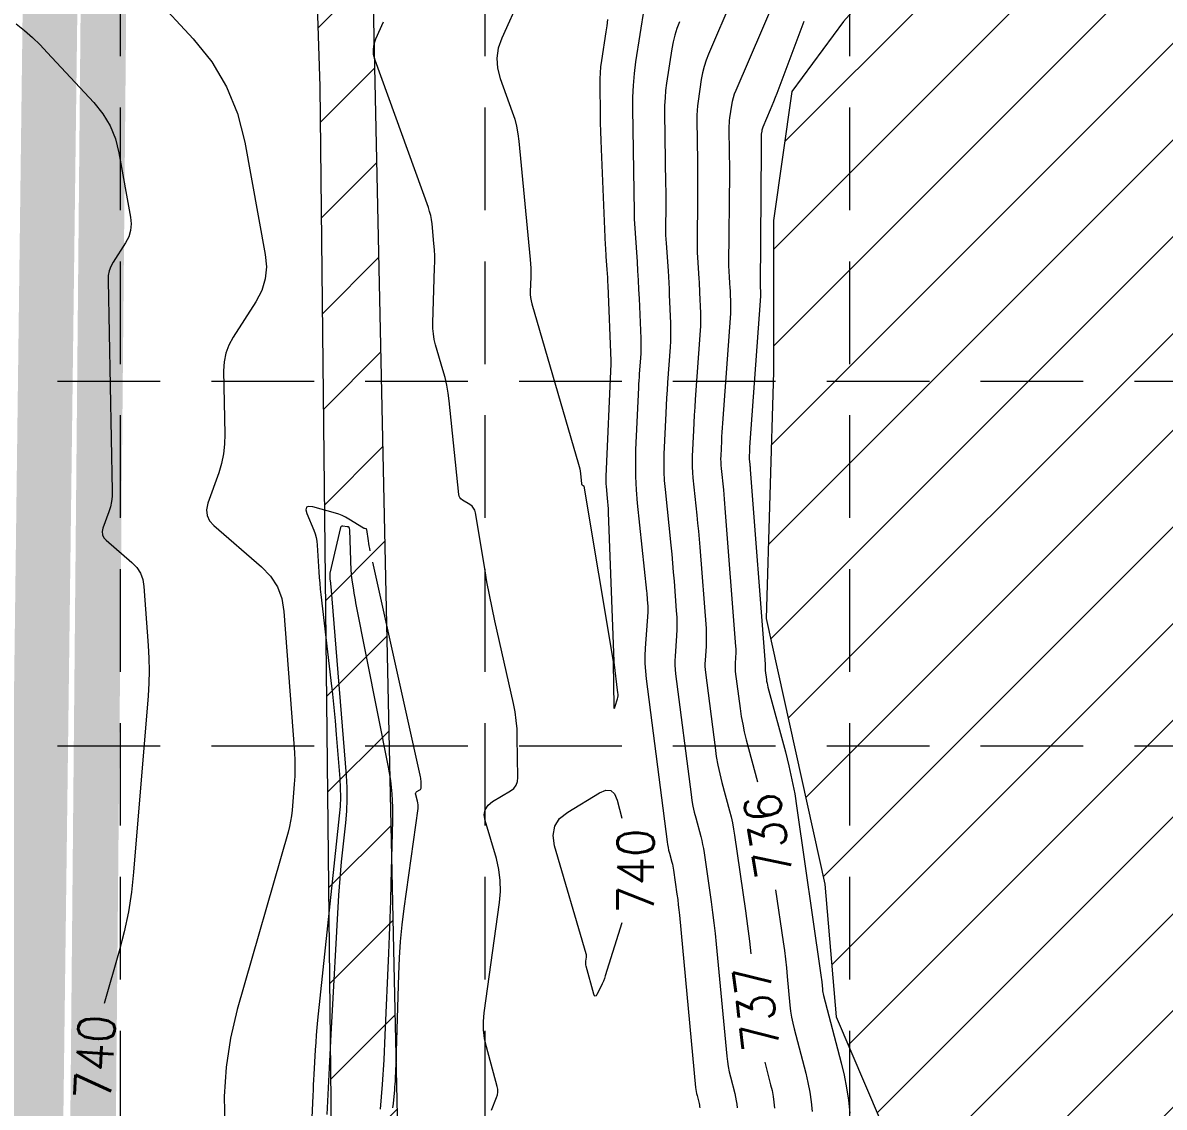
# Model space of a CAD drawing. Header units: feet. Extents: x 46644 to 49208, y 46045 to 47649.
# Drawn here: x 48555.1 to 48680.3, y 46687.2 to 46806.1 of the extents above; entities that cross this region are included whole.
import ezdxf
from ezdxf.enums import TextEntityAlignment as Align

# ---------------------------------------------------------------- set-up
doc = ezdxf.new("R2010")
doc.units = ezdxf.units.FT
doc.header["$MEASUREMENT"] = 0
doc.linetypes.add('DGN Style 3', pattern=[33.544038, 23.960027, -9.584011])
doc.linetypes.add('HIDDEN', pattern=[0.375, 0.25, -0.125])
for name, color, linetype, lineweight in [('EC', 35, 'Continuous', 0), ('LIMITS OF DISTURBANCE', 1, 'HIDDEN', 0), ('WATER', 5, 'Continuous', 0)]:
    doc.layers.add(name, color=color, linetype=linetype, lineweight=lineweight)
doc.layers.add('GRID', color=254, linetype='HIDDEN')
doc.layers.add('SILT FENCE', color=200, linetype='Continuous')
doc.styles.add('Style-STANDARD', font='STANDARD.shx')

msp = doc.modelspace()

# ---------------------------------------------------------------- hatches: boundary and pattern name
at = {"layer": 'WATER', "linetype": 'Continuous', "lineweight": 0}
h = msp.add_hatch(dxfattribs=at)
h.set_pattern_fill('ANSI31', color=5, scale=60, style=0)
h.paths.add_polyline_path([(47234.61, 47371.47), (47425.77, 47353.38), (47562.81, 47348.2), (47698.75, 47363.16), (47828.73, 47359.45), (47993.61, 47351.28), (48151.81, 47348.08), (48190.09, 47328.51), (48335.49, 47205.78), (48484.84, 47080.17), (48554.66, 46994.05), (48591.31, 46911.7), (48595.79, 46702.83), (48600.27, 46501.42), (48596.32, 46378.19), (48587.52, 46378.92), (48590.06, 46460.95), (48589.78, 46610.28), (48587.74, 46799.14), (48584.14, 46908.25), (48541.99, 46998.67), (48465.41, 47086.02), (48286.37, 47233.69), (48196.42, 47308.7), (48128.4, 47343.27), (47949.02, 47342.24), (47704.87, 47356.11), (47558.16, 47338.14), (47236.72, 47365.35)])
h = msp.add_hatch(dxfattribs=at)
h.set_pattern_fill('ANSI31', color=5, scale=60, style=0)
h.paths.add_polyline_path([(48758, 46548), (48748.24, 46580.2), (48748.24, 46610.52), (48759.97, 46650.93), (48775.75, 46695.46), (48777.37, 46733.05), (48767.26, 46775.49), (48757.53, 46787.69), (48717.91, 46817.2), (48696.48, 46819.22), (48677.07, 46820.03), (48668.98, 46822.85), (48659.27, 46819.62), (48652, 46813.96), (48645.12, 46806.28), (48639.46, 46798.6), (48637.44, 46784.46), (48637.44, 46767.88), (48636.63, 46740.8), (48643.1, 46711.7), (48644.31, 46697.15), (48649.17, 46685.83), (48650.38, 46673.3), (48654.02, 46662.79), (48655.23, 46659.96), (48658.87, 46653.09), (48663.75, 46638.02), (48666.87, 46627.54), (48668, 46622.15), (48668.57, 46614.5), (48667.72, 46613.94), (48661.2, 46570.87), (48661.77, 46564.36), (48660.62, 46535.65), (48655.23, 46513.26), (48658.07, 46482.38), (48659.48, 46459.15), (48661.72, 46442.22), (48687.31, 46461.12), (48722.39, 46449.85), (48747.72, 46477.59), (48775.53, 46472.66)])

# ---------------------------------------------------------------- linework, layer by layer
at = {"layer": 'EC', "color": 35, "linetype": 'DGN Style 3', "lineweight": 0}
for p, q in [((48562.14, 46816.99), (48573.8, 46804.37)), ((48612.78, 46815.85), (48607.64, 46804.46)), ((48633.53, 46810.18), (48630.33, 46802.72)), ((48637.8, 46809.19), (48633.31, 46798.71)), ((48623.25, 46807.84), (48622.33, 46801.85)), ((48593.84, 46804.39), (48594.68, 46806.26)), ((48619.19, 46805.82), (48619.28, 46806.49)), ((48640.78, 46806.3), (48637.82, 46798.39)), ((48554.39, 46806.04), (48555.29, 46805.31)), ((48555.29, 46805.31), (48556.15, 46804.54)), ((48618.61, 46802), (48619.09, 46805.14)), ((48619.09, 46805.14), (48619.19, 46805.82)), ((48626.86, 46805.52), (48626.63, 46804.79)), ((48627.14, 46806.24), (48626.86, 46805.52)), ((48556.15, 46804.54), (48556.99, 46803.74)), ((48573.8, 46804.37), (48575.83, 46801.85)), ((48593.56, 46803.24), (48593.64, 46803.82)), ((48593.64, 46803.82), (48593.84, 46804.39)), ((48607.64, 46804.46), (48607.26, 46803.37)), ((48626.44, 46804.04), (48626.3, 46803.28)), ((48626.63, 46804.79), (48626.44, 46804.04)), ((48556.99, 46803.74), (48557.79, 46802.9)), ((48557.79, 46802.9), (48562.88, 46797.39)), ((48593.59, 46802.65), (48593.56, 46803.24)), ((48593.75, 46802.06), (48593.59, 46802.65)), ((48607.26, 46803.37), (48607.11, 46802.27)), ((48626.3, 46803.28), (48625.72, 46799.52)), ((48630.33, 46802.72), (48630.06, 46802.04)), ((48575.83, 46801.85), (48577.45, 46799.13)), ((48599.59, 46785.9), (48593.75, 46802.06)), ((48607.11, 46802.27), (48607.18, 46801.16)), ((48618.46, 46800.66), (48618.52, 46801.33)), ((48618.52, 46801.33), (48618.61, 46802)), ((48622.33, 46801.85), (48622.17, 46800.57)), ((48629.84, 46801.35), (48629.66, 46800.64)), ((48630.06, 46802.04), (48629.84, 46801.35)), ((48607.18, 46801.16), (48607.47, 46800.05)), ((48607.47, 46800.05), (48608.8, 46796.38)), ((48618.43, 46799.98), (48618.46, 46800.66)), ((48622.17, 46800.57), (48622.05, 46799.28)), ((48629.66, 46800.64), (48629.53, 46799.92)), ((48577.45, 46799.13), (48578.66, 46796.2)), ((48618.43, 46799.31), (48618.43, 46799.98)), ((48618.47, 46796.15), (48618.43, 46799.31)), ((48622.05, 46799.28), (48621.99, 46797.98)), ((48625.72, 46799.52), (48625.62, 46798.71)), ((48629.53, 46799.92), (48629.17, 46797.54)), ((48621.99, 46797.98), (48621.98, 46796.69)), ((48625.55, 46797.9), (48625.51, 46797.09)), ((48625.62, 46798.71), (48625.55, 46797.9)), ((48629.17, 46797.54), (48629.1, 46797.03)), ((48632.92, 46797.51), (48632.85, 46797.1)), ((48633.03, 46797.92), (48632.92, 46797.51)), ((48633.15, 46798.32), (48633.03, 46797.92)), ((48633.31, 46798.71), (48633.15, 46798.32)), ((48637.64, 46797.94), (48637.46, 46797.48)), ((48637.82, 46798.39), (48637.64, 46797.94)), ((48562.88, 46797.39), (48563.88, 46796.16)), ((48608.8, 46796.38), (48609.06, 46795.59)), ((48621.98, 46796.69), (48622.15, 46785.43)), ((48625.51, 46797.09), (48625.5, 46796.28)), ((48625.5, 46796.28), (48625.62, 46788.4)), ((48629.06, 46796.52), (48629.03, 46796.01)), ((48629.1, 46797.03), (48629.06, 46796.52)), ((48632.85, 46797.1), (48632.64, 46795.73)), ((48637.09, 46796.58), (48636.28, 46794.69)), ((48637.28, 46797.03), (48637.09, 46796.58)), ((48637.46, 46797.48), (48637.28, 46797.03)), ((48563.88, 46796.16), (48564.67, 46794.83)), ((48578.66, 46796.2), (48579.45, 46793.06)), ((48609.06, 46795.59), (48609.26, 46794.79)), ((48618.49, 46795.18), (48618.47, 46796.15)), ((48618.52, 46794.21), (48618.49, 46795.18)), ((48629.03, 46796.01), (48629.03, 46795.5)), ((48629.03, 46795.5), (48629.1, 46790.92)), ((48632.57, 46795.15), (48632.56, 46794.85)), ((48632.6, 46795.44), (48632.57, 46795.15)), ((48632.64, 46795.73), (48632.6, 46795.44)), ((48564.67, 46794.83), (48565.26, 46793.4)), ((48609.26, 46794.79), (48609.42, 46793.97)), ((48609.42, 46793.97), (48609.52, 46793.15)), ((48618.55, 46793.25), (48618.52, 46794.21)), ((48632.56, 46794.85), (48632.56, 46794.56)), ((48632.56, 46794.56), (48632.6, 46791.93)), ((48636.1, 46793.85), (48636.09, 46793.77)), ((48636.09, 46793.77), (48636.09, 46793.69)), ((48636.11, 46793.92), (48636.1, 46793.85)), ((48636.16, 46794.27), (48636.11, 46793.92)), ((48636.18, 46794.38), (48636.16, 46794.27)), ((48636.21, 46794.49), (48636.18, 46794.38)), ((48636.24, 46794.59), (48636.21, 46794.49)), ((48636.28, 46794.69), (48636.24, 46794.59)), ((48565.26, 46793.4), (48565.64, 46791.87)), ((48579.45, 46793.06), (48581.7, 46780.75)), ((48609.52, 46793.15), (48610.76, 46780.2)), ((48618.59, 46792.28), (48618.55, 46793.25)), ((48636.09, 46793.69), (48636.09, 46793.62)), ((48636.09, 46793.62), (48636.1, 46792.93)), ((48636.1, 46792.93), (48636.1, 46792.79)), ((48636.1, 46792.79), (48636.1, 46792.64)), ((48636.1, 46792.64), (48636.1, 46792.5)), ((48636.1, 46792.5), (48636.1, 46792.35)), ((48565.64, 46791.87), (48566.93, 46784.83)), ((48619.04, 46781.75), (48618.59, 46792.28)), ((48632.6, 46791.93), (48632.6, 46791.37)), ((48632.6, 46791.37), (48632.61, 46790.8)), ((48636.1, 46792.35), (48635.99, 46777.27)), ((48629.1, 46790.92), (48629.11, 46789.94)), ((48632.61, 46790.8), (48632.61, 46790.24)), ((48632.61, 46790.24), (48632.61, 46789.68)), ((48629.11, 46789.94), (48629.11, 46788.96)), ((48629.11, 46788.96), (48629.12, 46787.98)), ((48632.61, 46789.68), (48632.53, 46779.66)), ((48625.62, 46788.4), (48625.63, 46787.76)), ((48625.63, 46787.76), (48625.63, 46787.12)), ((48629.12, 46787.98), (48629.11, 46787)), ((48625.63, 46787.12), (48625.63, 46786.48)), ((48625.63, 46786.48), (48625.63, 46785.84)), ((48629.11, 46787), (48629.08, 46782.05)), ((48599.73, 46785.46), (48599.59, 46785.9)), ((48599.85, 46785.01), (48599.73, 46785.46)), ((48599.94, 46784.56), (48599.85, 46785.01)), ((48622.15, 46785.43), (48622.15, 46785.36)), ((48622.15, 46785.36), (48622.15, 46785.28)), ((48622.15, 46785.28), (48622.15, 46785.2)), ((48622.15, 46785.2), (48622.15, 46785.13)), ((48622.15, 46785.13), (48622.15, 46784.87)), ((48625.63, 46785.84), (48625.61, 46783.75)), ((48566.93, 46784.83), (48567, 46784.08)), ((48567, 46784.08), (48566.93, 46783.37)), ((48600, 46784.1), (48599.94, 46784.56)), ((48600.2, 46781.93), (48600, 46784.1)), ((48622.15, 46784.87), (48622.15, 46784.82)), ((48622.15, 46784.82), (48622.15, 46784.77)), ((48622.15, 46784.77), (48622.15, 46784.71)), ((48622.15, 46784.71), (48622.15, 46784.66)), ((48622.15, 46784.66), (48622.48, 46779.94)), ((48625.61, 46783.75), (48625.61, 46783.31)), ((48566.72, 46782.67), (48566.37, 46782.01)), ((48566.93, 46783.37), (48566.72, 46782.67)), ((48625.61, 46783.31), (48625.62, 46782.86)), ((48625.62, 46782.86), (48625.64, 46782.41)), ((48566.37, 46782.01), (48565.01, 46779.89)), ((48600.25, 46781.26), (48600.2, 46781.93)), ((48600.29, 46780.6), (48600.25, 46781.26)), ((48619.06, 46781.45), (48619.04, 46781.75)), ((48619.07, 46781.14), (48619.06, 46781.45)), ((48625.64, 46782.41), (48625.67, 46781.97)), ((48625.67, 46781.97), (48625.88, 46778.93)), ((48629.08, 46782.05), (48629.08, 46781.5)), ((48629.08, 46781.5), (48629.09, 46780.95)), ((48581.7, 46780.75), (48581.83, 46779.38)), ((48600.3, 46779.93), (48600.29, 46780.6)), ((48610.76, 46780.2), (48610.8, 46779.72)), ((48619.09, 46780.84), (48619.07, 46781.14)), ((48619.11, 46780.53), (48619.09, 46780.84)), ((48619.21, 46779.1), (48619.11, 46780.53)), ((48629.09, 46780.95), (48629.11, 46780.41)), ((48629.11, 46780.41), (48629.14, 46779.86)), ((48564.58, 46778.94), (48564.47, 46778.43)), ((48564.76, 46779.42), (48564.58, 46778.94)), ((48565.01, 46779.89), (48564.76, 46779.42)), ((48581.83, 46779.38), (48581.7, 46778.06)), ((48600.09, 46773.24), (48600.28, 46779.27)), ((48600.28, 46779.27), (48600.3, 46779.93)), ((48610.8, 46779.72), (48610.82, 46779.23)), ((48610.82, 46779.23), (48610.83, 46778.75)), ((48610.83, 46778.75), (48610.82, 46778.26)), ((48619.24, 46778.66), (48619.21, 46779.1)), ((48622.48, 46779.94), (48622.55, 46778.93)), ((48622.55, 46778.93), (48622.61, 46777.92)), ((48625.88, 46778.93), (48625.92, 46778.27)), ((48629.14, 46779.86), (48629.27, 46778.08)), ((48632.53, 46779.66), (48632.53, 46779.35)), ((48632.53, 46779.35), (48632.54, 46779.05)), ((48632.54, 46779.05), (48632.55, 46778.74)), ((48632.55, 46778.74), (48632.57, 46778.44)), ((48564.47, 46778.43), (48564.45, 46777.9)), ((48564.45, 46777.9), (48564.91, 46754.78)), ((48581.7, 46778.06), (48581.32, 46776.78)), ((48610.82, 46778.26), (48610.77, 46776.67)), ((48619.26, 46778.22), (48619.24, 46778.66)), ((48619.29, 46777.79), (48619.26, 46778.22)), ((48619.31, 46777.35), (48619.29, 46777.79)), ((48622.61, 46777.92), (48622.66, 46776.91)), ((48625.92, 46778.27), (48625.96, 46777.62)), ((48625.96, 46777.62), (48625.99, 46776.97)), ((48629.27, 46778.08), (48629.29, 46777.7)), ((48629.29, 46777.7), (48629.31, 46777.32)), ((48632.57, 46778.44), (48632.64, 46777.45)), ((48581.32, 46776.78), (48580.68, 46775.56)), ((48610.77, 46776.67), (48610.77, 46776.33)), ((48610.77, 46776.33), (48610.8, 46776)), ((48619.65, 46769.06), (48619.31, 46777.35)), ((48622.66, 46776.91), (48622.7, 46775.9)), ((48625.99, 46776.97), (48626.02, 46776.32)), ((48626.02, 46776.32), (48626.15, 46773.22)), ((48629.31, 46777.32), (48629.33, 46776.94)), ((48629.33, 46776.94), (48629.35, 46776.56)), ((48629.35, 46776.56), (48629.44, 46774.31)), ((48632.64, 46777.45), (48632.65, 46777.23)), ((48632.65, 46777.23), (48632.67, 46777.02)), ((48632.67, 46777.02), (48632.68, 46776.81)), ((48632.68, 46776.81), (48632.69, 46776.59)), ((48632.69, 46776.59), (48632.74, 46775.34)), ((48635.99, 46777.27), (48635.99, 46777.2)), ((48635.99, 46777.2), (48635.99, 46777.14)), ((48635.99, 46777.14), (48635.99, 46777.08)), ((48635.99, 46777.08), (48636, 46777.01)), ((48636, 46777.01), (48636.01, 46776.81)), ((48636.01, 46776.81), (48636.02, 46776.76)), ((48636.02, 46776.76), (48636.02, 46776.72)), ((48636.02, 46776.72), (48636.02, 46776.67)), ((48636.02, 46776.67), (48636.02, 46776.63)), ((48636.02, 46776.63), (48636.03, 46776.37)), ((48636.03, 46776.37), (48636.03, 46776.31)), ((48636.03, 46776.31), (48636.03, 46776.26)), ((48636.03, 46776.26), (48636.03, 46776.2)), ((48580.68, 46775.56), (48578.17, 46771.65)), ((48610.8, 46776), (48610.85, 46775.67)), ((48610.85, 46775.67), (48610.93, 46775.34)), ((48610.93, 46775.34), (48616.07, 46757.73)), ((48622.7, 46775.9), (48622.88, 46771.51)), ((48632.74, 46775.34), (48632.75, 46775.07)), ((48632.75, 46775.07), (48632.75, 46774.8)), ((48636.03, 46776.15), (48634.83, 46759.61)), ((48636.03, 46776.2), (48636.03, 46776.15)), ((48629.44, 46774.31), (48629.46, 46773.83)), ((48629.46, 46773.83), (48629.46, 46773.35)), ((48632.72, 46774.27), (48631.85, 46762.22)), ((48632.74, 46774.54), (48632.72, 46774.27)), ((48632.75, 46774.8), (48632.74, 46774.54)), ((48600.09, 46772.63), (48600.09, 46773.24)), ((48600.14, 46772.03), (48600.09, 46772.63)), ((48626.15, 46773.22), (48626.17, 46772.56)), ((48626.17, 46772.56), (48626.17, 46771.9)), ((48629.44, 46772.87), (48629.41, 46772.39)), ((48629.46, 46773.35), (48629.44, 46772.87)), ((48578.17, 46771.65), (48577.7, 46770.79)), ((48600.24, 46771.43), (48600.14, 46772.03)), ((48600.39, 46770.84), (48600.24, 46771.43)), ((48622.88, 46771.51), (48622.9, 46770.98)), ((48626.15, 46771.24), (48626.11, 46770.58)), ((48626.17, 46771.9), (48626.15, 46771.24)), ((48629.41, 46772.39), (48628.86, 46764.83)), ((48577.7, 46770.79), (48577.37, 46769.9)), ((48601.19, 46768.09), (48600.39, 46770.84)), ((48622.9, 46770.45), (48622.88, 46769.91)), ((48622.9, 46770.98), (48622.9, 46770.45)), ((48626.11, 46770.58), (48625.83, 46766.68)), ((48577.18, 46768.96), (48577.13, 46767.99)), ((48577.37, 46769.9), (48577.18, 46768.96)), ((48619.09, 46756.39), (48619.63, 46768.74)), ((48619.63, 46768.76), (48619.64, 46768.79)), ((48619.63, 46768.74), (48619.63, 46768.76)), ((48619.64, 46768.83), (48619.65, 46768.93)), ((48619.64, 46768.81), (48619.64, 46768.83)), ((48619.64, 46768.79), (48619.64, 46768.81)), ((48619.65, 46769.02), (48619.65, 46769.06)), ((48619.65, 46768.99), (48619.65, 46769.02)), ((48619.65, 46768.96), (48619.65, 46768.99)), ((48619.65, 46768.93), (48619.65, 46768.96)), ((48622.85, 46769.38), (48622.72, 46767.64)), ((48622.88, 46769.91), (48622.85, 46769.38)), ((48577.13, 46767.99), (48577.27, 46761.03)), ((48601.42, 46767.25), (48601.19, 46768.09)), ((48622.72, 46767.64), (48622.7, 46767.27)), ((48601.6, 46766.39), (48601.42, 46767.25)), ((48601.75, 46765.53), (48601.6, 46766.39)), ((48622.66, 46766.53), (48622.64, 46766.15)), ((48622.68, 46766.9), (48622.66, 46766.53)), ((48622.7, 46767.27), (48622.68, 46766.9)), ((48625.83, 46766.68), (48625.77, 46765.85)), ((48601.86, 46764.67), (48601.75, 46765.53)), ((48622.64, 46766.15), (48622.33, 46759.31)), ((48625.72, 46765.01), (48625.67, 46764.18)), ((48625.77, 46765.85), (48625.72, 46765.01)), ((48602.94, 46754.43), (48601.86, 46764.67)), ((48625.67, 46764.18), (48625.63, 46763.34)), ((48628.81, 46763.98), (48628.75, 46763.12)), ((48628.86, 46764.83), (48628.81, 46763.98)), ((48625.63, 46763.34), (48625.43, 46758.83)), ((48628.75, 46763.12), (48628.71, 46762.27)), ((48628.66, 46761.42), (48628.54, 46758.63)), ((48628.71, 46762.27), (48628.66, 46761.42)), ((48631.78, 46761.24), (48631.76, 46760.75)), ((48631.81, 46761.73), (48631.78, 46761.24)), ((48631.85, 46762.22), (48631.81, 46761.73)), ((48577.24, 46759.95), (48577.12, 46758.88)), ((48577.27, 46761.03), (48577.24, 46759.95)), ((48631.73, 46760.25), (48631.66, 46758.65)), ((48631.76, 46760.75), (48631.73, 46760.25)), ((48577.12, 46758.88), (48576.9, 46757.83)), ((48622.33, 46759.31), (48622.3, 46757.84)), ((48625.43, 46758.83), (48625.41, 46757.87)), ((48634.8, 46759.09), (48634.78, 46758.67)), ((48634.81, 46759.22), (48634.8, 46759.09)), ((48634.82, 46759.48), (48634.81, 46759.35)), ((48634.81, 46759.35), (48634.81, 46759.22)), ((48634.83, 46759.61), (48634.82, 46759.48)), ((48576.9, 46757.83), (48576.59, 46756.8)), ((48616.07, 46757.73), (48616.14, 46757.48)), ((48616.14, 46757.48), (48616.19, 46757.23)), ((48622.3, 46757.84), (48622.31, 46756.37)), ((48625.41, 46757.87), (48625.42, 46756.9)), ((48628.54, 46758.63), (48628.53, 46758.03)), ((48628.53, 46758.03), (48628.53, 46757.43)), ((48628.53, 46757.43), (48628.56, 46756.84)), ((48631.66, 46758.65), (48631.65, 46758.31)), ((48631.65, 46758.31), (48631.66, 46757.96)), ((48631.66, 46757.96), (48631.67, 46757.62)), ((48631.67, 46757.62), (48631.7, 46757.28)), ((48634.78, 46758.67), (48634.78, 46758.58)), ((48634.78, 46758.58), (48634.78, 46758.49)), ((48634.78, 46758.49), (48634.78, 46758.4)), ((48634.78, 46758.4), (48634.79, 46758.31)), ((48634.79, 46758.31), (48634.86, 46757.7)), ((48634.86, 46757.7), (48634.87, 46757.56)), ((48634.87, 46757.56), (48634.88, 46757.43)), ((48634.88, 46757.43), (48634.89, 46757.3)), ((48576.59, 46756.8), (48575.4, 46753.45)), ((48616.19, 46757.23), (48616.24, 46756.97)), ((48616.24, 46756.97), (48616.27, 46756.72)), ((48616.27, 46756.72), (48616.39, 46755.6)), ((48619.08, 46756.12), (48619.09, 46756.39)), ((48622.31, 46756.37), (48622.38, 46754.91)), ((48625.42, 46756.9), (48625.46, 46755.94)), ((48628.56, 46756.84), (48628.61, 46756.24)), ((48628.61, 46756.24), (48629.04, 46752.15)), ((48631.7, 46757.28), (48631.95, 46754.92)), ((48634.89, 46757.3), (48634.9, 46757.17)), ((48634.9, 46757.17), (48636.55, 46735.8)), ((48616.39, 46755.6), (48616.39, 46755.56)), ((48616.39, 46755.56), (48616.41, 46755.52)), ((48616.41, 46755.52), (48616.43, 46755.5)), ((48616.43, 46755.5), (48616.46, 46755.47)), ((48616.46, 46755.47), (48616.58, 46755.4)), ((48616.58, 46755.4), (48616.6, 46755.39)), ((48616.6, 46755.39), (48616.62, 46755.37)), ((48616.62, 46755.37), (48616.63, 46755.34)), ((48616.63, 46755.34), (48616.64, 46755.32)), ((48616.64, 46755.32), (48619.85, 46736.1)), ((48619.08, 46755.84), (48619.08, 46756.12)), ((48619.09, 46755.57), (48619.08, 46755.84)), ((48619.12, 46755.29), (48619.09, 46755.57)), ((48619.25, 46754.01), (48619.12, 46755.29)), ((48625.46, 46755.94), (48625.55, 46754.98)), ((48625.55, 46754.98), (48626.19, 46748.85)), ((48564.89, 46754.2), (48564.83, 46753.63)), ((48564.91, 46754.78), (48564.89, 46754.2)), ((48602.98, 46754.24), (48602.94, 46754.43)), ((48603.06, 46754.07), (48602.98, 46754.24)), ((48603.17, 46753.93), (48603.06, 46754.07)), ((48603.33, 46753.81), (48603.17, 46753.93)), ((48604.15, 46753.3), (48603.33, 46753.81)), ((48619.29, 46753.62), (48619.25, 46754.01)), ((48622.38, 46754.91), (48622.51, 46753.45)), ((48631.95, 46754.92), (48632, 46754.42)), ((48632, 46754.42), (48632.05, 46753.91)), ((48632.05, 46753.91), (48632.09, 46753.41)), ((48564.54, 46752.51), (48563.9, 46750.71)), ((48564.71, 46753.06), (48564.54, 46752.51)), ((48564.83, 46753.63), (48564.71, 46753.06)), ((48575.4, 46753.45), (48575.25, 46752.75)), ((48575.25, 46752.75), (48575.31, 46752.12)), ((48586.21, 46753.01), (48586.14, 46752.75)), ((48586.14, 46752.75), (48586.26, 46752.32)), ((48586.46, 46753.11), (48586.21, 46753.01)), ((48586.9, 46753.05), (48586.46, 46753.11)), ((48589.39, 46752.36), (48586.9, 46753.05)), ((48604.38, 46753.13), (48604.15, 46753.3)), ((48604.55, 46752.93), (48604.38, 46753.13)), ((48604.68, 46752.69), (48604.55, 46752.93)), ((48604.75, 46752.41), (48604.68, 46752.69)), ((48619.32, 46753.23), (48619.29, 46753.62)), ((48619.34, 46752.84), (48619.32, 46753.23)), ((48619.36, 46752.44), (48619.34, 46752.84)), ((48619.96, 46736.09), (48619.36, 46752.44)), ((48622.51, 46753.45), (48623.51, 46743.82)), ((48632.09, 46753.41), (48632.13, 46752.9)), ((48632.13, 46752.9), (48633.3, 46737.76)), ((48575.31, 46752.12), (48575.57, 46751.54)), ((48575.57, 46751.54), (48576.05, 46751.01)), ((48586.26, 46752.32), (48587.02, 46750.49)), ((48589.77, 46752.24), (48589.39, 46752.36)), ((48590.15, 46752.1), (48589.77, 46752.24)), ((48590.51, 46751.92), (48590.15, 46752.1)), ((48590.87, 46751.72), (48590.51, 46751.92)), ((48592.49, 46750.73), (48590.87, 46751.72)), ((48605.77, 46746.29), (48604.75, 46752.41)), ((48629.04, 46752.15), (48629.13, 46751.27)), ((48629.13, 46751.27), (48629.21, 46750.39)), ((48563.9, 46750.71), (48563.82, 46750.34)), ((48563.82, 46750.34), (48563.85, 46749.99)), ((48563.85, 46749.99), (48564, 46749.68)), ((48576.05, 46751.01), (48581.29, 46746.48)), ((48587.02, 46750.49), (48587.16, 46750.09)), ((48587.16, 46750.09), (48587.27, 46749.69)), ((48589.95, 46750.78), (48588.79, 46745.79)), ((48589.98, 46750.86), (48589.95, 46750.78)), ((48590.04, 46750.92), (48589.98, 46750.86)), ((48590.11, 46750.95), (48590.04, 46750.92)), ((48590.2, 46750.95), (48590.11, 46750.95)), ((48590.67, 46750.88), (48590.2, 46750.95)), ((48590.8, 46750.85), (48590.67, 46750.88)), ((48590.89, 46750.78), (48590.8, 46750.85)), ((48590.94, 46750.68), (48590.89, 46750.78)), ((48590.97, 46750.55), (48590.94, 46750.68)), ((48591.14, 46746.05), (48590.97, 46750.55)), ((48592.53, 46750.71), (48592.49, 46750.73)), ((48592.56, 46750.7), (48592.53, 46750.71)), ((48592.6, 46750.69), (48592.56, 46750.7)), ((48592.63, 46750.68), (48592.6, 46750.69)), ((48592.8, 46750.66), (48592.63, 46750.68)), ((48592.81, 46750.65), (48592.8, 46750.66)), ((48592.82, 46750.65), (48592.81, 46750.65)), ((48592.82, 46750.64), (48592.82, 46750.65)), ((48592.82, 46750.65), (48592.82, 46750.65)), ((48592.82, 46750.6), (48592.82, 46750.64)), ((48592.82, 46750.59), (48592.82, 46750.6)), ((48592.82, 46750.58), (48592.82, 46750.59)), ((48592.82, 46750.57), (48592.82, 46750.58)), ((48592.83, 46750.56), (48592.82, 46750.57)), ((48593.01, 46749.32), (48592.83, 46750.56)), ((48629.21, 46750.39), (48629.29, 46749.52)), ((48564, 46749.68), (48564.25, 46749.4)), ((48564.25, 46749.4), (48567.07, 46746.96)), ((48587.27, 46749.69), (48587.35, 46749.28)), ((48587.35, 46749.28), (48587.4, 46748.86)), ((48587.4, 46748.86), (48587.57, 46745.93)), ((48593.06, 46749.05), (48593.01, 46749.32)), ((48593.11, 46748.78), (48593.06, 46749.05)), ((48593.16, 46748.51), (48593.11, 46748.78)), ((48626.19, 46748.85), (48626.29, 46747.86)), ((48629.29, 46749.52), (48629.36, 46748.64)), ((48593.22, 46748.25), (48593.16, 46748.51)), ((48598.71, 46723.62), (48593.22, 46748.25)), ((48626.29, 46747.86), (48626.38, 46746.88)), ((48629.36, 46748.64), (48630.05, 46739.71)), ((48567.07, 46746.96), (48567.6, 46746.41)), ((48567.6, 46746.41), (48568, 46745.79)), ((48581.29, 46746.48), (48582.28, 46745.45)), ((48606.02, 46744.85), (48605.77, 46746.29)), ((48626.38, 46746.88), (48626.46, 46745.89)), ((48568, 46745.79), (48568.26, 46745.09)), ((48568.26, 46745.09), (48568.39, 46744.33)), ((48582.28, 46745.45), (48583.03, 46744.29)), ((48587.57, 46745.93), (48587.62, 46745.3)), ((48587.62, 46745.3), (48587.67, 46744.68)), ((48588.78, 46745.72), (48588.77, 46745.66)), ((48588.77, 46745.66), (48588.77, 46745.59)), ((48588.77, 46745.59), (48588.77, 46745.53)), ((48588.77, 46745.53), (48588.78, 46745.31)), ((48588.79, 46745.79), (48588.78, 46745.72)), ((48588.78, 46745.31), (48588.79, 46745.27)), ((48588.79, 46745.27), (48588.79, 46745.22)), ((48588.79, 46745.22), (48588.8, 46745.18)), ((48588.8, 46745.18), (48588.8, 46745.13)), ((48588.8, 46745.13), (48588.85, 46744.71)), ((48591.15, 46745.8), (48591.14, 46746.05)), ((48591.17, 46745.56), (48591.15, 46745.8)), ((48591.2, 46745.31), (48591.17, 46745.56)), ((48591.23, 46745.07), (48591.2, 46745.31)), ((48591.41, 46743.92), (48591.23, 46745.07)), ((48626.46, 46745.89), (48626.54, 46744.9)), ((48568.39, 46744.33), (48568.87, 46737.87)), ((48583.03, 46744.29), (48583.52, 46743)), ((48587.67, 46744.68), (48587.73, 46744.05)), ((48587.73, 46744.05), (48587.8, 46743.43)), ((48588.85, 46744.71), (48588.86, 46744.61)), ((48588.86, 46744.61), (48588.87, 46744.52)), ((48588.87, 46744.52), (48588.88, 46744.43)), ((48588.88, 46744.43), (48588.89, 46744.34)), ((48588.89, 46744.34), (48590.56, 46723.61)), ((48591.46, 46743.58), (48591.41, 46743.92)), ((48606.29, 46743.42), (48606.02, 46744.85)), ((48623.51, 46743.82), (48623.54, 46743.59)), ((48626.54, 46744.9), (48626.79, 46741.66)), ((48583.52, 46743), (48583.75, 46741.58)), ((48587.8, 46743.43), (48588.89, 46734)), ((48591.52, 46743.23), (48591.46, 46743.58)), ((48591.58, 46742.88), (48591.52, 46743.23)), ((48591.65, 46742.53), (48591.58, 46742.88)), ((48595.22, 46724.5), (48591.65, 46742.53)), ((48606.58, 46741.99), (48606.29, 46743.42)), ((48623.54, 46743.59), (48623.56, 46743.36)), ((48623.56, 46743.36), (48623.58, 46743.13)), ((48623.58, 46743.13), (48623.6, 46742.9)), ((48623.6, 46742.9), (48623.65, 46742.15)), ((48583.75, 46741.58), (48584.89, 46726.13)), ((48606.89, 46740.57), (48606.58, 46741.99)), ((48623.66, 46741.5), (48623.39, 46737.56)), ((48623.65, 46742.15), (48623.66, 46741.99)), ((48623.66, 46741.99), (48623.67, 46741.83)), ((48623.67, 46741.67), (48623.66, 46741.5)), ((48623.67, 46741.83), (48623.67, 46741.67)), ((48626.79, 46741.66), (48626.83, 46740.97)), ((48608.92, 46731.49), (48606.89, 46740.57)), ((48626.83, 46740.97), (48626.85, 46740.29)), ((48626.85, 46740.29), (48626.84, 46739.6)), ((48626.81, 46738.91), (48626.65, 46736.67)), ((48626.84, 46739.6), (48626.81, 46738.91)), ((48630.05, 46739.71), (48630.07, 46739.23)), ((48630.07, 46739.23), (48630.08, 46738.75)), ((48630.08, 46738.75), (48630.08, 46738.27)), ((48568.87, 46737.87), (48568.94, 46736.48)), ((48623.39, 46737.56), (48623.35, 46736.71)), ((48630.05, 46737.79), (48629.95, 46736.22)), ((48630.08, 46738.27), (48630.05, 46737.79)), ((48633.3, 46737.76), (48633.31, 46737.48)), ((48633.31, 46737.48), (48633.32, 46737.21)), ((48568.94, 46736.48), (48568.96, 46735.09)), ((48623.35, 46736.71), (48623.35, 46735.87)), ((48626.65, 46736.67), (48626.63, 46736.19)), ((48626.63, 46736.19), (48626.63, 46735.71)), ((48629.95, 46736.22), (48629.93, 46735.88)), ((48633.3, 46736.66), (48633.24, 46735.77)), ((48633.32, 46736.94), (48633.3, 46736.66)), ((48633.32, 46737.21), (48633.32, 46736.94)), ((48568.96, 46735.09), (48568.93, 46733.71)), ((48619.85, 46736.1), (48619.85, 46736.09)), ((48619.85, 46736.09), (48619.86, 46736.07)), ((48619.86, 46736.07), (48619.86, 46736.06)), ((48619.86, 46736.06), (48619.86, 46736.05)), ((48619.86, 46736.05), (48619.87, 46736.01)), ((48619.87, 46736.01), (48619.87, 46736)), ((48619.87, 46736), (48619.87, 46735.99)), ((48619.87, 46735.99), (48619.87, 46735.98)), ((48619.87, 46735.98), (48619.87, 46735.97)), ((48619.87, 46735.97), (48619.94, 46731.21)), ((48619.96, 46736.08), (48619.96, 46736.09)), ((48619.96, 46736.09), (48619.96, 46736.09)), ((48619.96, 46736.07), (48619.96, 46736.08)), ((48619.96, 46736.08), (48619.96, 46736.08)), ((48619.96, 46736.05), (48619.96, 46736.07)), ((48619.96, 46736.04), (48619.96, 46736.05)), ((48619.96, 46736.03), (48619.96, 46736.04)), ((48619.96, 46736.02), (48619.96, 46736.03)), ((48619.96, 46736.01), (48619.96, 46736.02)), ((48620.39, 46732.68), (48619.96, 46736.01)), ((48623.35, 46735.87), (48623.4, 46735.03)), ((48623.4, 46735.03), (48623.49, 46734.19)), ((48626.63, 46735.71), (48626.66, 46735.23)), ((48626.66, 46735.23), (48626.71, 46734.75)), ((48629.93, 46735.88), (48629.93, 46735.55)), ((48629.93, 46735.55), (48629.95, 46735.21)), ((48629.95, 46735.21), (48629.99, 46734.88)), ((48633.24, 46735.77), (48633.23, 46735.58)), ((48633.23, 46735.58), (48633.23, 46735.38)), ((48633.23, 46735.38), (48633.24, 46735.19)), ((48633.24, 46735.19), (48633.26, 46735)), ((48633.26, 46735), (48633.78, 46730.95)), ((48636.55, 46735.54), (48636.53, 46735.32)), ((48636.53, 46735.32), (48636.53, 46735.27)), ((48636.53, 46735.27), (48636.53, 46735.22)), ((48636.53, 46735.22), (48636.54, 46735.18)), ((48636.54, 46735.18), (48636.54, 46735.13)), ((48636.54, 46735.13), (48636.67, 46734.14)), ((48636.55, 46735.8), (48636.55, 46735.74)), ((48636.55, 46735.74), (48636.55, 46735.67)), ((48636.55, 46735.67), (48636.55, 46735.6)), ((48636.55, 46735.6), (48636.55, 46735.54)), ((48568.93, 46733.71), (48568.84, 46732.33)), ((48588.89, 46734), (48589.06, 46732.53)), ((48623.49, 46734.19), (48625.78, 46716.34)), ((48626.71, 46734.75), (48628.41, 46721.5)), ((48629.99, 46734.88), (48631.04, 46726.66)), ((48636.67, 46734.14), (48636.7, 46733.93)), ((48636.7, 46733.93), (48636.74, 46733.72)), ((48636.74, 46733.72), (48636.78, 46733.51)), ((48589.06, 46732.53), (48589.21, 46731.06)), ((48620.4, 46732.51), (48620.39, 46732.68)), ((48620.4, 46732.33), (48620.4, 46732.51)), ((48636.78, 46733.51), (48636.83, 46733.3)), ((48636.83, 46733.3), (48638.75, 46726.19)), ((48568.84, 46732.33), (48567.26, 46712.99)), ((48609.1, 46730.57), (48608.92, 46731.49)), ((48619.94, 46731.21), (48619.95, 46731.02)), ((48620.03, 46731.01), (48620.09, 46731.19)), ((48620.09, 46731.19), (48620.33, 46731.99)), ((48620.33, 46731.99), (48620.37, 46732.16)), ((48620.37, 46732.16), (48620.4, 46732.33)), ((48589.21, 46731.06), (48589.35, 46729.58)), ((48609.23, 46729.64), (48609.1, 46730.57)), ((48619.95, 46731.02), (48619.98, 46730.95)), ((48619.98, 46730.95), (48620.03, 46731.01)), ((48633.78, 46730.95), (48633.91, 46730.08)), ((48633.91, 46730.08), (48634.07, 46729.22)), ((48589.35, 46729.58), (48589.48, 46728.11)), ((48609.32, 46728.71), (48609.23, 46729.64)), ((48609.35, 46727.78), (48609.32, 46728.71)), ((48634.07, 46729.22), (48634.25, 46728.37)), ((48589.48, 46728.11), (48589.87, 46723.28)), ((48609.41, 46723.39), (48609.35, 46727.78)), ((48634.25, 46728.37), (48634.46, 46727.52)), ((48634.46, 46727.52), (48635.71, 46722.9)), ((48584.89, 46726.13), (48584.94, 46725.26)), ((48631.04, 46726.66), (48631.18, 46725.69)), ((48638.75, 46726.19), (48639.14, 46724.67)), ((48584.94, 46725.26), (48584.95, 46724.39)), ((48631.18, 46725.69), (48631.36, 46724.72)), ((48584.95, 46724.39), (48584.93, 46723.51)), ((48595.46, 46723.05), (48595.22, 46724.5)), ((48631.36, 46724.72), (48631.57, 46723.77)), ((48631.57, 46723.77), (48631.8, 46722.82)), ((48639.14, 46724.67), (48639.48, 46723.13)), ((48584.88, 46722.64), (48584.64, 46719.79)), ((48584.93, 46723.51), (48584.88, 46722.64)), ((48589.87, 46723.28), (48589.93, 46722.25)), ((48590.56, 46723.61), (48590.64, 46722.3)), ((48595.62, 46721.59), (48595.46, 46723.05)), ((48598.74, 46723.47), (48598.71, 46723.62)), ((48598.77, 46723.31), (48598.74, 46723.47)), ((48598.78, 46723.16), (48598.77, 46723.31)), ((48598.79, 46723), (48598.78, 46723.16)), ((48598.8, 46722.27), (48598.79, 46723)), ((48608.96, 46722.19), (48609.22, 46722.53)), ((48609.22, 46722.53), (48609.37, 46722.93)), ((48609.37, 46722.93), (48609.41, 46723.39)), ((48631.8, 46722.82), (48632.64, 46719.73)), ((48639.48, 46723.13), (48639.78, 46721.58)), ((48589.94, 46721.22), (48589.9, 46720.19)), ((48589.93, 46722.25), (48589.94, 46721.22)), ((48590.64, 46722.3), (48590.65, 46721)), ((48595.71, 46720.13), (48595.62, 46721.59)), ((48598.18, 46721.59), (48598.2, 46721.68)), ((48598.2, 46721.48), (48598.18, 46721.59)), ((48598.2, 46721.68), (48598.25, 46721.76)), ((48598.4, 46720.79), (48598.2, 46721.48)), ((48598.25, 46721.76), (48598.33, 46721.83)), ((48598.33, 46721.83), (48598.66, 46722.02)), ((48598.66, 46722.02), (48598.72, 46722.07)), ((48598.72, 46722.07), (48598.76, 46722.13)), ((48598.76, 46722.13), (48598.79, 46722.2)), ((48598.79, 46722.2), (48598.8, 46722.27)), ((48606.63, 46720.73), (48608.59, 46721.91)), ((48608.59, 46721.91), (48608.96, 46722.19)), ((48614.88, 46719.59), (48618.37, 46721.7)), ((48618.37, 46721.7), (48619.06, 46721.99)), ((48619.06, 46721.99), (48619.61, 46721.96)), ((48619.61, 46721.96), (48620.02, 46721.6)), ((48620.02, 46721.6), (48620.31, 46720.91)), ((48628.41, 46721.5), (48628.51, 46720.86)), ((48639.78, 46721.58), (48640.02, 46720.03)), ((48589.9, 46720.19), (48589.81, 46719.16)), ((48590.65, 46721), (48590.6, 46719.69)), ((48595.71, 46718.66), (48595.71, 46720.13)), ((48596.94, 46709.01), (48598.46, 46719.99)), ((48598.45, 46720.59), (48598.4, 46720.79)), ((48598.47, 46720.39), (48598.45, 46720.59)), ((48598.46, 46719.99), (48598.48, 46720.19)), ((48598.48, 46720.19), (48598.47, 46720.39)), ((48605.83, 46719.85), (48606.14, 46720.33)), ((48606.14, 46720.33), (48606.63, 46720.73)), ((48620.31, 46720.91), (48620.83, 46718.91)), ((48628.51, 46720.86), (48628.62, 46720.22)), ((48628.62, 46720.22), (48628.76, 46719.58)), ((48640.02, 46720.03), (48642.62, 46701.95)), ((48584.58, 46719.19), (48584.48, 46718.58)), ((48584.64, 46719.79), (48584.58, 46719.19)), ((48589.81, 46719.16), (48587.44, 46696.77)), ((48590.6, 46719.69), (48590.5, 46718.39)), ((48595.52, 46711.79), (48595.71, 46718.66)), ((48605.73, 46719.29), (48605.83, 46719.85)), ((48605.83, 46718.66), (48605.73, 46719.29)), ((48607.05, 46714.49), (48605.83, 46718.66)), ((48613.45, 46718.03), (48613.99, 46718.88)), ((48613.99, 46718.88), (48614.88, 46719.59)), ((48628.76, 46719.58), (48628.92, 46718.96)), ((48628.92, 46718.96), (48629.47, 46716.91)), ((48632.64, 46719.73), (48632.81, 46719.06)), ((48632.81, 46719.06), (48632.96, 46718.39)), ((48584.21, 46717.39), (48578.63, 46697.92)), ((48584.36, 46717.99), (48584.21, 46717.39)), ((48584.48, 46718.58), (48584.36, 46717.99)), ((48590.5, 46718.39), (48590.04, 46714.13)), ((48613.27, 46717.03), (48613.45, 46718.03)), ((48632.96, 46718.39), (48633.08, 46717.72)), ((48633.08, 46717.72), (48633.19, 46717.04)), ((48613.44, 46715.9), (48613.27, 46717.03)), ((48625.78, 46716.34), (48625.83, 46716.03)), ((48629.47, 46716.91), (48629.58, 46716.47)), ((48629.58, 46716.47), (48629.68, 46716.02)), ((48633.19, 46717.04), (48634.39, 46708.75)), ((48616.91, 46704.03), (48613.44, 46715.9)), ((48625.83, 46716.03), (48625.89, 46715.71)), ((48625.89, 46715.71), (48625.95, 46715.4)), ((48625.95, 46715.4), (48626.03, 46715.09)), ((48626.03, 46715.09), (48626.3, 46714.09)), ((48629.68, 46716.02), (48629.77, 46715.58)), ((48629.77, 46715.58), (48629.84, 46715.13)), ((48629.84, 46715.13), (48630.61, 46709.75)), ((48590.04, 46714.13), (48589.95, 46713.21)), ((48607.33, 46713.3), (48607.05, 46714.49)), ((48626.3, 46714.09), (48626.36, 46713.87)), ((48626.36, 46713.87), (48626.41, 46713.65)), ((48626.41, 46713.65), (48626.45, 46713.43)), ((48567.26, 46712.99), (48567.02, 46710.8)), ((48589.95, 46713.21), (48589.87, 46712.3)), ((48607.48, 46712.1), (48607.33, 46713.3)), ((48626.45, 46713.43), (48626.48, 46713.21)), ((48626.48, 46713.21), (48626.86, 46710.57)), ((48589.81, 46711.38), (48589.75, 46710.47)), ((48589.87, 46712.3), (48589.81, 46711.38)), ((48595.46, 46709.87), (48595.52, 46711.79)), ((48607.51, 46710.89), (48607.48, 46712.1)), ((48567.02, 46710.8), (48566.68, 46708.63)), ((48589.75, 46710.47), (48588.91, 46695.2)), ((48595.4, 46707.95), (48595.46, 46709.87)), ((48607.4, 46709.68), (48607.51, 46710.89)), ((48626.86, 46710.57), (48626.94, 46710)), ((48626.94, 46710), (48627.01, 46709.43)), ((48637.68, 46711.07), (48638.51, 46705.35)), ((48566.68, 46708.63), (48566.24, 46706.47)), ((48596.71, 46707.21), (48596.94, 46709.01)), ((48605.72, 46697.59), (48607.4, 46709.68)), ((48627.01, 46709.43), (48627.08, 46708.86)), ((48627.08, 46708.86), (48627.13, 46708.29)), ((48630.61, 46709.75), (48630.77, 46708.59)), ((48634.39, 46708.75), (48634.61, 46707.09)), ((48595.33, 46706.02), (48595.4, 46707.95)), ((48620.8, 46707.44), (48619, 46701.62)), ((48627.13, 46708.29), (48628.91, 46689.4)), ((48630.77, 46708.59), (48630.91, 46707.44)), ((48630.91, 46707.44), (48631.05, 46706.28)), ((48566.24, 46706.47), (48565.68, 46704.34)), ((48596.54, 46705.4), (48596.71, 46707.21)), ((48631.05, 46706.28), (48631.16, 46705.12)), ((48634.61, 46707.09), (48634.82, 46705.44)), ((48595.25, 46704.1), (48595.33, 46706.02)), ((48596.41, 46703.6), (48596.54, 46705.4)), ((48631.16, 46705.12), (48632.32, 46692.81)), ((48634.82, 46705.44), (48634.98, 46704.04)), ((48638.51, 46705.35), (48638.64, 46704.4)), ((48565.68, 46704.34), (48564.04, 46698.59)), ((48594.87, 46695.14), (48595.25, 46704.1)), ((48596.34, 46701.79), (48596.41, 46703.6)), ((48616.88, 46703.23), (48616.94, 46703.66)), ((48616.93, 46703.94), (48616.91, 46704.03)), ((48616.95, 46703.84), (48616.93, 46703.94)), ((48616.94, 46703.66), (48616.95, 46703.75)), ((48616.95, 46703.75), (48616.95, 46703.84)), ((48638.64, 46704.4), (48638.75, 46703.45)), ((48616.87, 46703.09), (48616.88, 46703.23)), ((48616.87, 46702.96), (48616.87, 46703.09)), ((48616.88, 46702.83), (48616.87, 46702.96)), ((48616.91, 46702.7), (48616.88, 46702.83)), ((48617.76, 46699.61), (48616.91, 46702.7)), ((48638.75, 46703.45), (48638.86, 46702.5)), ((48638.86, 46702.5), (48638.96, 46701.54)), ((48596.11, 46693.32), (48596.34, 46701.79)), ((48618.9, 46701.33), (48618.79, 46701.04)), ((48619, 46701.62), (48618.9, 46701.33)), ((48638.96, 46701.54), (48639.25, 46698.43)), ((48642.62, 46701.95), (48642.66, 46701.7)), ((48642.66, 46701.7), (48642.69, 46701.46)), ((48642.69, 46701.46), (48642.72, 46701.21)), ((48642.72, 46701.21), (48642.74, 46700.96)), ((48618.53, 46700.48), (48618.07, 46699.58)), ((48618.67, 46700.76), (48618.53, 46700.48)), ((48618.79, 46701.04), (48618.67, 46700.76)), ((48642.74, 46700.96), (48642.82, 46700.16)), ((48642.82, 46700.16), (48642.84, 46699.99)), ((48642.84, 46699.99), (48642.86, 46699.82)), ((48617.82, 46699.45), (48617.76, 46699.61)), ((48617.89, 46699.39), (48617.82, 46699.45)), ((48617.98, 46699.43), (48617.89, 46699.39)), ((48618.07, 46699.58), (48617.98, 46699.43)), ((48642.86, 46699.82), (48642.9, 46699.65)), ((48642.9, 46699.65), (48642.94, 46699.48)), ((48642.94, 46699.48), (48644.87, 46692.1)), ((48578.63, 46697.92), (48577.88, 46694.78)), ((48605.64, 46696.64), (48605.72, 46697.59)), ((48639.25, 46698.43), (48639.33, 46697.77)), ((48639.33, 46697.77), (48639.43, 46697.11)), ((48587.44, 46696.77), (48587.36, 46695.96)), ((48605.65, 46695.7), (48605.64, 46696.64)), ((48639.43, 46697.11), (48639.56, 46696.45)), ((48639.56, 46696.45), (48639.72, 46695.8)), ((48587.29, 46695.14), (48587.23, 46694.32)), ((48587.36, 46695.96), (48587.29, 46695.14)), ((48588.91, 46695.2), (48588.76, 46692.28)), ((48594.74, 46692.42), (48594.87, 46695.14)), ((48605.76, 46694.76), (48605.65, 46695.7)), ((48639.72, 46695.8), (48640.98, 46690.97)), ((48577.88, 46694.78), (48577.4, 46691.61)), ((48587.23, 46694.32), (48587.18, 46693.5)), ((48605.97, 46693.83), (48605.76, 46694.76)), ((48607.15, 46689.51), (48605.97, 46693.83)), ((48587.18, 46693.5), (48587.03, 46690.82)), ((48594.56, 46689.71), (48594.74, 46692.42)), ((48596.08, 46692.31), (48596.09, 46692.65)), ((48596.09, 46692.65), (48596.1, 46692.99)), ((48596.1, 46692.99), (48596.11, 46693.32)), ((48632.32, 46692.81), (48632.39, 46692.24)), ((48577.4, 46691.61), (48577.19, 46688.41)), ((48588.76, 46692.28), (48588.61, 46689.35)), ((48596, 46690.41), (48596.06, 46691.98)), ((48596.06, 46691.98), (48596.08, 46692.31)), ((48632.39, 46692.24), (48632.47, 46691.67)), ((48632.47, 46691.67), (48632.59, 46691.11)), ((48632.59, 46691.11), (48632.72, 46690.55)), ((48636.49, 46692.15), (48637.14, 46689.67)), ((48644.87, 46692.1), (48645.2, 46690.74)), ((48587, 46690.24), (48586.97, 46689.67)), ((48587.03, 46690.82), (48587, 46690.24)), ((48595.96, 46689.76), (48595.98, 46690.09)), ((48595.98, 46690.09), (48596, 46690.41)), ((48632.72, 46690.55), (48633.2, 46688.72)), ((48640.98, 46690.97), (48641.23, 46689.93)), ((48641.23, 46689.93), (48641.43, 46688.89)), ((48645.2, 46690.74), (48645.46, 46689.36)), ((48586.94, 46689.09), (48586.92, 46688.52)), ((48586.97, 46689.67), (48586.94, 46689.09)), ((48588.61, 46689.35), (48588.46, 46686.43)), ((48594.35, 46687), (48594.56, 46689.71)), ((48595.75, 46687.62), (48595.9, 46689.12)), ((48595.9, 46689.12), (48595.93, 46689.44)), ((48595.93, 46689.44), (48595.96, 46689.76)), ((48607.08, 46688.29), (48607.17, 46688.59)), ((48607.21, 46689.2), (48607.15, 46689.51)), ((48607.17, 46688.59), (48607.22, 46688.89)), ((48607.22, 46688.89), (48607.21, 46689.2)), ((48628.91, 46689.4), (48628.94, 46689.17)), ((48628.94, 46689.17), (48628.97, 46688.95)), ((48628.97, 46688.95), (48629.02, 46688.72)), ((48629.02, 46688.72), (48629.07, 46688.5)), ((48633.2, 46688.72), (48633.29, 46688.33)), ((48637.14, 46689.67), (48637.29, 46689.05)), ((48637.29, 46689.05), (48637.41, 46688.41)), ((48641.43, 46688.89), (48641.59, 46687.83)), ((48645.46, 46689.36), (48645.67, 46687.98)), ((48577.19, 46688.41), (48577.26, 46685.17)), ((48586.92, 46688.52), (48586.81, 46686.07)), ((48595.71, 46687.16), (48595.75, 46687.62)), ((48606.51, 46686.89), (48607.08, 46688.29)), ((48629.07, 46688.5), (48629.26, 46687.77)), ((48629.26, 46687.77), (48629.3, 46687.62)), ((48629.3, 46687.62), (48629.33, 46687.46)), ((48629.33, 46687.46), (48629.35, 46687.3)), ((48633.29, 46688.33), (48633.37, 46687.94)), ((48633.37, 46687.94), (48633.43, 46687.54)), ((48633.43, 46687.54), (48633.47, 46687.14)), ((48637.41, 46688.41), (48637.5, 46687.78)), ((48637.5, 46687.78), (48637.57, 46687.13)), ((48641.59, 46687.83), (48641.7, 46686.77)), ((48645.67, 46687.98), (48645.81, 46686.58)), ((48629.35, 46687.3), (48629.37, 46687.14))]:
    msp.add_line(p, q, dxfattribs=at)
at = {"layer": 'GRID', "color": 252, "linetype": 'HIDDEN', "lineweight": 0, "ltscale": 45}
for p, q in [((48565.8, 47606.85), (48565.8, 46206.68)), ((48605.8, 47606.85), (48605.8, 46206.68)), ((48645.8, 47606.85), (48645.8, 46206.68)), ((46685.8, 46766.85), (49165.8, 46766.85)), ((46685.8, 46726.85), (49165.8, 46726.85))]:
    msp.add_line(p, q, dxfattribs=at)
at = {"layer": 'LIMITS OF DISTURBANCE', "color": 1, "linetype": 'HIDDEN', "lineweight": 0, "ltscale": 100, "const_width": 5}
msp.add_lwpolyline([(47739.21, 46270.56), (47774.34, 46267.65), (47781.81, 46251.32), (47852.38, 46269.27), (47849.6, 46307.49), (47981.61, 46319.48), (47981.61, 46319.48), (47981.18, 46356.57), (47839.72, 46354.75), (47804.02, 46583.05), (47826.33, 46601.73), (47980.5, 46513.21), (48043.84, 46569.7), (48332.85, 46385.18), (48560.2, 46404.13), (48564.11, 46825.29), (48553.83, 46869.85)], dxfattribs=at)
at = {"layer": 'SILT FENCE', "linetype": 'Continuous', "lineweight": 0, "const_width": 6}
msp.add_lwpolyline([(47960.89, 47337.14), (47964.24, 47319.46), (48059.79, 47319.3), (48271.66, 47188.73), (48433.75, 47086.16), (48525.13, 46962.65), (48558.3, 46824.36), (48553.08, 46411.84), (48553.16, 46409.7), (48334.38, 46390.99), (48041.78, 46578.97), (47979.26, 46521.69)], dxfattribs=at)
at = {"layer": 'WATER', "color": 5, "linetype": 'Continuous', "lineweight": 0}
for points in [[(47698.75, 47363.16), (47828.73, 47359.45), (47993.61, 47351.28), (48151.81, 47348.08), (48190.09, 47328.51), (48335.49, 47205.78), (48484.84, 47080.17), (48554.66, 46994.05), (48591.31, 46911.7), (48595.79, 46702.83), (48600.27, 46501.42), (48596.32, 46378.19), (48587.52, 46378.92), (48590.06, 46460.95), (48589.78, 46610.28), (48587.74, 46799.14), (48584.14, 46908.25), (48541.99, 46998.67), (48465.41, 47086.02), (48286.37, 47233.69), (48196.42, 47308.7), (48128.4, 47343.27), (47949.02, 47342.24), (47704.87, 47356.11)], [(48696.48, 46819.22), (48677.07, 46820.03), (48668.98, 46822.85), (48659.27, 46819.62), (48652, 46813.96), (48645.12, 46806.28), (48639.46, 46798.6), (48637.44, 46784.46), (48637.44, 46767.88), (48636.63, 46740.8), (48643.1, 46711.7), (48644.31, 46697.15), (48649.17, 46685.83)]]:
    msp.add_lwpolyline(points, dxfattribs=at)

# ---------------------------------------------------------------- texts
at = {"layer": 'EC', "color": 35, "linetype": 'DGN Style 3', "lineweight": 0, "style": 'Style-STANDARD'}
for s, rotation, p in [('736', 99.4506, (48636.83, 46717.01)), ('740', 89.8751, (48622.33, 46713.1)), ('737', 97.2335, (48635.55, 46698.07)), ('740', 86.6544, (48563.01, 46692.7))]:
    msp.add_text(s, height=4, rotation=rotation, dxfattribs=at).set_placement(p, align=Align.MIDDLE_CENTER)

doc.saveas('drawing.dxf')
